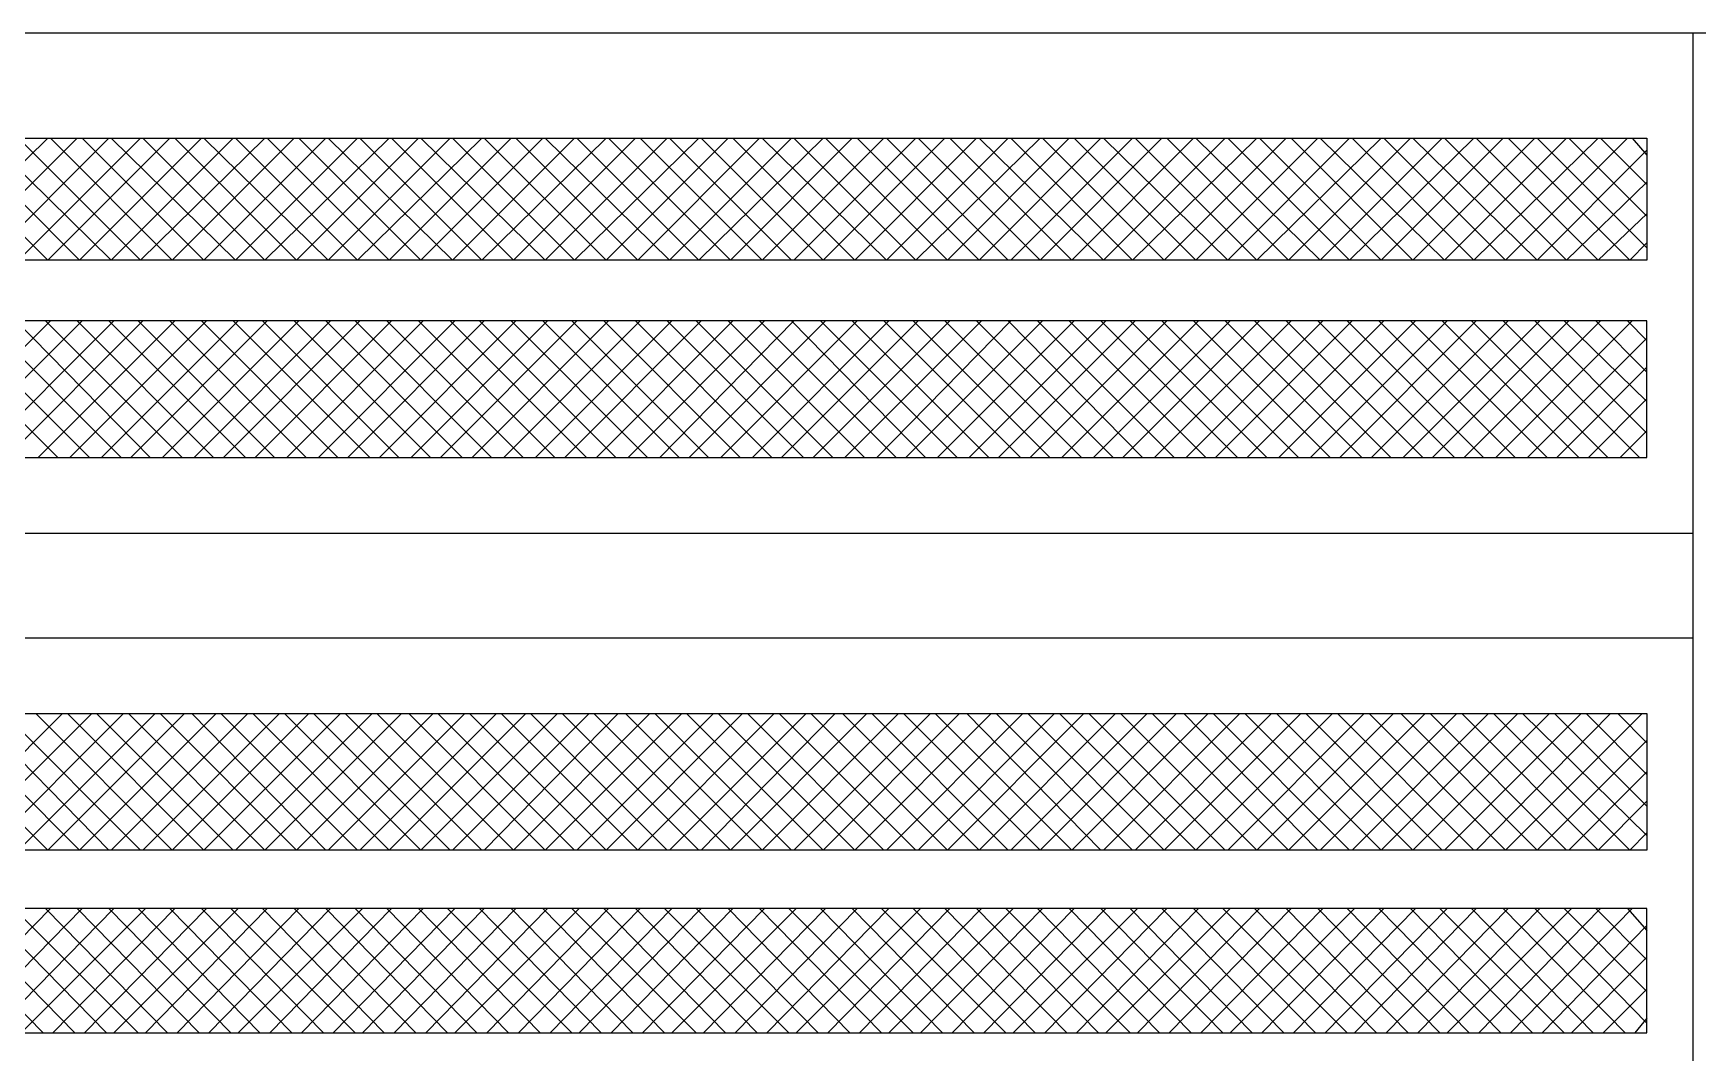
# Model space of a CAD drawing. Header units: millimetres. Extents: x -283029 to -254660, y -24907 to 10674.
# Drawn here: x -279316.98 to -279285.39, y -18388.03 to -18368.68 of the extents above; entities that cross this region are included whole.
import ezdxf

# ---------------------------------------------------------------- set-up
doc = ezdxf.new("R2010")
doc.units = ezdxf.units.MM
doc.header["$LTSCALE"] = 100
doc.layers.add('PDF2_0', color=2, linetype='Continuous')

msp = doc.modelspace()

# ---------------------------------------------------------------- linework, layer by layer
at = {"layer": 'PDF2_0', "color": 7, "lineweight": 25}
for points in [[(-279325.082, -18379.142), (-279323.786, -18379.142), (-279323.786, -18389.646), (-279282.186, -18389.646), (-279282.186, -18368.684), (-279323.786, -18368.684), (-279323.786, -18379.142)], [(-279285.472, -18389.646), (-279285.472, -18380.16), (-279285.472, -18368.684)], [(-279315.55, -18370.674), (-279317.863, -18372.988), (-279319.575, -18371.322)], [(-279316.151, -18370.674), (-279318.465, -18372.988), (-279319.575, -18371.877)], [(-279316.706, -18370.674), (-279319.066, -18372.988), (-279319.575, -18372.479)], [(-279314.393, -18370.674), (-279316.706, -18372.988), (-279319.02, -18370.674)], [(-279313.791, -18370.674), (-279316.105, -18372.988), (-279318.419, -18370.674)], [(-279313.19, -18370.674), (-279315.503, -18372.988), (-279317.863, -18370.674)], [(-279312.588, -18370.674), (-279314.948, -18372.988), (-279317.262, -18370.674)], [(-279314.948, -18370.674), (-279317.262, -18372.988)], [(-279312.033, -18370.674), (-279314.347, -18372.988), (-279316.66, -18370.674)], [(-279311.431, -18370.674), (-279313.745, -18372.988), (-279316.059, -18370.674)], [(-279310.83, -18370.674), (-279313.143, -18372.988), (-279315.503, -18370.674)], [(-279310.228, -18370.674), (-279312.588, -18372.988), (-279314.902, -18370.674)], [(-279309.673, -18370.674), (-279311.987, -18372.988), (-279314.3, -18370.674)], [(-279309.071, -18370.674), (-279311.385, -18372.988), (-279313.745, -18370.674)], [(-279308.47, -18370.674), (-279310.83, -18372.988), (-279313.143, -18370.674)], [(-279307.914, -18370.674), (-279310.228, -18372.988), (-279312.542, -18370.674)], [(-279307.313, -18370.674), (-279309.627, -18372.988), (-279311.94, -18370.674)], [(-279306.711, -18370.674), (-279309.025, -18372.988), (-279311.385, -18370.674)], [(-279306.11, -18370.674), (-279308.47, -18372.988), (-279310.783, -18370.674)], [(-279305.555, -18370.674), (-279307.868, -18372.988), (-279310.182, -18370.674)], [(-279304.953, -18370.674), (-279307.267, -18372.988), (-279309.627, -18370.674)], [(-279304.351, -18370.674), (-279306.711, -18372.988), (-279309.025, -18370.674)], [(-279303.796, -18370.674), (-279306.11, -18372.988), (-279308.423, -18370.674)], [(-279303.195, -18370.674), (-279305.508, -18372.988), (-279307.822, -18370.674)], [(-279302.593, -18370.674), (-279304.907, -18372.988), (-279307.267, -18370.674)], [(-279301.991, -18370.674), (-279304.351, -18372.988), (-279306.665, -18370.674)], [(-279301.436, -18370.674), (-279303.75, -18372.988), (-279306.064, -18370.674)], [(-279300.835, -18370.674), (-279303.148, -18372.988), (-279305.462, -18370.674)], [(-279304.907, -18370.674), (-279302.593, -18372.988)], [(-279299.678, -18370.674), (-279301.991, -18372.988), (-279304.305, -18370.674)], [(-279299.076, -18370.674), (-279301.39, -18372.988), (-279303.704, -18370.674)], [(-279298.475, -18370.674), (-279300.788, -18372.988), (-279303.148, -18370.674)], [(-279297.873, -18370.674), (-279300.233, -18372.988), (-279302.547, -18370.674)], [(-279300.233, -18370.674), (-279302.547, -18372.988)], [(-279297.318, -18370.674), (-279299.631, -18372.988), (-279301.945, -18370.674)], [(-279296.716, -18370.674), (-279299.03, -18372.988), (-279301.344, -18370.674)], [(-279300.788, -18370.674), (-279298.475, -18372.988)], [(-279295.559, -18370.674), (-279297.873, -18372.988), (-279300.187, -18370.674)], [(-279294.958, -18370.674), (-279297.271, -18372.988), (-279299.585, -18370.674)], [(-279294.356, -18370.674), (-279296.67, -18372.988), (-279299.03, -18370.674)], [(-279293.755, -18370.674), (-279296.115, -18372.988), (-279298.428, -18370.674)], [(-279296.115, -18370.674), (-279298.428, -18372.988)], [(-279293.199, -18370.674), (-279295.513, -18372.988), (-279297.827, -18370.674)], [(-279292.598, -18370.674), (-279294.912, -18372.988), (-279297.225, -18370.674)], [(-279291.996, -18370.674), (-279294.31, -18372.988), (-279296.67, -18370.674)], [(-279291.395, -18370.674), (-279293.755, -18372.988), (-279296.068, -18370.674)], [(-279290.839, -18370.674), (-279293.153, -18372.988), (-279295.467, -18370.674)], [(-279290.238, -18370.674), (-279292.552, -18372.988), (-279294.912, -18370.674)], [(-279289.636, -18370.674), (-279291.996, -18372.988), (-279294.31, -18370.674)], [(-279289.081, -18370.674), (-279291.395, -18372.988), (-279293.708, -18370.674)], [(-279288.479, -18370.674), (-279290.793, -18372.988), (-279293.107, -18370.674)], [(-279287.878, -18370.674), (-279290.192, -18372.988), (-279292.552, -18370.674)], [(-279287.276, -18370.674), (-279289.636, -18372.988), (-279291.95, -18370.674)], [(-279286.721, -18370.674), (-279289.035, -18372.988), (-279291.348, -18370.674)], [(-279286.351, -18370.905), (-279288.433, -18372.988), (-279290.793, -18370.674)], [(-279286.351, -18371.507), (-279287.878, -18372.988), (-279290.192, -18370.674)], [(-279286.351, -18372.108), (-279287.276, -18372.988), (-279289.59, -18370.674)], [(-279286.351, -18372.664), (-279286.675, -18372.988), (-279288.988, -18370.674)], [(-279288.433, -18370.674), (-279286.351, -18372.756)], [(-279287.832, -18370.674), (-279286.351, -18372.155)], [(-279287.23, -18370.674), (-279286.351, -18371.553)], [(-279286.629, -18370.674), (-279286.351, -18370.998)], [(-279316.66, -18374.144), (-279319.252, -18376.736)], [(-279319.113, -18374.144), (-279316.521, -18376.736)], [(-279316.059, -18374.144), (-279318.65, -18376.736)], [(-279318.511, -18374.144), (-279315.92, -18376.736)], [(-279315.457, -18374.144), (-279318.048, -18376.736)], [(-279317.91, -18374.144), (-279315.318, -18376.736)], [(-279314.902, -18374.144), (-279317.493, -18376.736)], [(-279317.308, -18374.144), (-279314.763, -18376.736)], [(-279314.3, -18374.144), (-279316.892, -18376.736)], [(-279316.753, -18374.144), (-279314.161, -18376.736)], [(-279313.699, -18374.144), (-279316.29, -18376.736)], [(-279316.151, -18374.144), (-279313.56, -18376.736)], [(-279313.097, -18374.144), (-279315.688, -18376.736)], [(-279315.55, -18374.144), (-279312.958, -18376.736)], [(-279312.542, -18374.144), (-279315.133, -18376.736)], [(-279314.994, -18374.144), (-279312.403, -18376.736)], [(-279311.94, -18374.144), (-279314.532, -18376.736)], [(-279314.393, -18374.144), (-279311.801, -18376.736)], [(-279311.339, -18374.144), (-279313.93, -18376.736)], [(-279313.791, -18374.144), (-279311.2, -18376.736)], [(-279310.783, -18374.144), (-279313.375, -18376.736)], [(-279313.19, -18374.144), (-279310.598, -18376.736)], [(-279310.182, -18374.144), (-279312.773, -18376.736)], [(-279312.634, -18374.144), (-279310.043, -18376.736)], [(-279309.58, -18374.144), (-279312.172, -18376.736)], [(-279312.033, -18374.144), (-279309.441, -18376.736)], [(-279308.979, -18374.144), (-279311.57, -18376.736)], [(-279311.431, -18374.144), (-279308.84, -18376.736)], [(-279308.423, -18374.144), (-279311.015, -18376.736)], [(-279310.876, -18374.144), (-279308.285, -18376.736)], [(-279307.822, -18374.144), (-279310.413, -18376.736)], [(-279310.274, -18374.144), (-279307.683, -18376.736)], [(-279307.22, -18374.144), (-279309.812, -18376.736)], [(-279309.673, -18374.144), (-279307.082, -18376.736)], [(-279306.665, -18374.144), (-279309.256, -18376.736)], [(-279309.071, -18374.144), (-279306.48, -18376.736)], [(-279306.064, -18374.144), (-279308.655, -18376.736)], [(-279308.516, -18374.144), (-279305.925, -18376.736)], [(-279305.462, -18374.144), (-279308.053, -18376.736)], [(-279307.914, -18374.144), (-279305.323, -18376.736)], [(-279304.86, -18374.144), (-279307.452, -18376.736)], [(-279307.313, -18374.144), (-279304.722, -18376.736)], [(-279304.305, -18374.144), (-279306.896, -18376.736)], [(-279306.758, -18374.144), (-279304.166, -18376.736)], [(-279303.704, -18374.144), (-279306.295, -18376.736)], [(-279306.156, -18374.144), (-279303.565, -18376.736)], [(-279303.102, -18374.144), (-279305.693, -18376.736)], [(-279305.555, -18374.144), (-279302.963, -18376.736)], [(-279302.547, -18374.144), (-279305.092, -18376.736)], [(-279304.953, -18374.144), (-279302.362, -18376.736)], [(-279301.945, -18374.144), (-279304.536, -18376.736)], [(-279304.398, -18374.144), (-279301.806, -18376.736)], [(-279301.344, -18374.144), (-279303.935, -18376.736)], [(-279303.796, -18374.144), (-279301.205, -18376.736)], [(-279300.742, -18374.144), (-279303.333, -18376.736)], [(-279303.195, -18374.144), (-279300.603, -18376.736)], [(-279300.187, -18374.144), (-279302.778, -18376.736)], [(-279302.593, -18374.144), (-279300.048, -18376.736)], [(-279299.585, -18374.144), (-279302.177, -18376.736)], [(-279302.038, -18374.144), (-279299.446, -18376.736)], [(-279298.984, -18374.144), (-279301.575, -18376.736)], [(-279301.436, -18374.144), (-279298.845, -18376.736)], [(-279298.428, -18374.144), (-279300.973, -18376.736)], [(-279300.835, -18374.144), (-279298.243, -18376.736)], [(-279297.827, -18374.144), (-279300.418, -18376.736)], [(-279300.279, -18374.144), (-279297.688, -18376.736)], [(-279297.225, -18374.144), (-279299.817, -18376.736)], [(-279299.678, -18374.144), (-279297.086, -18376.736)], [(-279296.624, -18374.144), (-279299.215, -18376.736)], [(-279299.076, -18374.144), (-279296.485, -18376.736)], [(-279296.068, -18374.144), (-279298.66, -18376.736)], [(-279298.475, -18374.144), (-279295.93, -18376.736)], [(-279295.467, -18374.144), (-279298.058, -18376.736)], [(-279297.919, -18374.144), (-279295.328, -18376.736)], [(-279294.865, -18374.144), (-279297.457, -18376.736)], [(-279297.318, -18374.144), (-279294.726, -18376.736)], [(-279294.264, -18374.144), (-279296.855, -18376.736)], [(-279296.716, -18374.144), (-279294.125, -18376.736)], [(-279293.708, -18374.144), (-279296.3, -18376.736)], [(-279296.161, -18374.144), (-279293.57, -18376.736)], [(-279293.107, -18374.144), (-279295.698, -18376.736)], [(-279295.559, -18374.144), (-279292.968, -18376.736)], [(-279292.505, -18374.144), (-279295.097, -18376.736)], [(-279294.958, -18374.144), (-279292.366, -18376.736)], [(-279291.95, -18374.144), (-279294.541, -18376.736)], [(-279294.356, -18374.144), (-279291.765, -18376.736)], [(-279291.348, -18374.144), (-279293.94, -18376.736)], [(-279293.801, -18374.144), (-279291.21, -18376.736)], [(-279290.747, -18374.144), (-279293.338, -18376.736)], [(-279293.199, -18374.144), (-279290.608, -18376.736)], [(-279290.145, -18374.144), (-279292.737, -18376.736)], [(-279292.598, -18374.144), (-279290.007, -18376.736)], [(-279289.59, -18374.144), (-279292.181, -18376.736)], [(-279292.043, -18374.144), (-279289.451, -18376.736)], [(-279288.988, -18374.144), (-279291.58, -18376.736)], [(-279291.441, -18374.144), (-279288.85, -18376.736)], [(-279288.387, -18374.144), (-279290.978, -18376.736)], [(-279290.839, -18374.144), (-279288.248, -18376.736)], [(-279287.832, -18374.144), (-279290.423, -18376.736)], [(-279290.238, -18374.144), (-279287.647, -18376.736)], [(-279287.23, -18374.144), (-279289.821, -18376.736)], [(-279289.683, -18374.144), (-279287.091, -18376.736)], [(-279286.629, -18374.144), (-279289.22, -18376.736)], [(-279289.081, -18374.144), (-279286.49, -18376.736)], [(-279288.479, -18374.144), (-279286.351, -18376.273)], [(-279287.924, -18374.144), (-279286.351, -18375.672)], [(-279287.323, -18374.144), (-279286.351, -18375.116)], [(-279286.721, -18374.144), (-279286.351, -18374.515)], [(-279286.351, -18374.468), (-279288.618, -18376.736)], [(-279286.351, -18375.024), (-279288.063, -18376.736)], [(-279286.351, -18375.625), (-279287.461, -18376.736)], [(-279286.351, -18376.227), (-279286.86, -18376.736)], [(-279323.786, -18378.17), (-279285.472, -18378.17)], [(-279323.786, -18380.16), (-279285.472, -18380.16)], [(-279315.272, -18381.595), (-279317.863, -18384.186), (-279319.575, -18382.474)], [(-279315.874, -18381.595), (-279318.465, -18384.186), (-279319.575, -18383.075)], [(-279314.115, -18381.595), (-279316.706, -18384.186), (-279319.298, -18381.595)], [(-279316.429, -18381.595), (-279319.02, -18384.186)], [(-279313.514, -18381.595), (-279316.105, -18384.186), (-279318.696, -18381.595)], [(-279318.095, -18381.595), (-279315.55, -18384.186)], [(-279317.539, -18381.595), (-279314.948, -18384.186)], [(-279314.67, -18381.595), (-279317.262, -18384.186)], [(-279311.755, -18381.595), (-279314.347, -18384.186), (-279316.938, -18381.595)], [(-279311.154, -18381.595), (-279313.745, -18384.186), (-279316.336, -18381.595)], [(-279315.781, -18381.595), (-279313.19, -18384.186)], [(-279312.912, -18381.595), (-279315.503, -18384.186)], [(-279309.997, -18381.595), (-279312.588, -18384.186), (-279315.179, -18381.595)], [(-279312.31, -18381.595), (-279314.902, -18384.186)], [(-279309.395, -18381.595), (-279311.987, -18384.186), (-279314.578, -18381.595)], [(-279313.976, -18381.595), (-279311.431, -18384.186)], [(-279313.421, -18381.595), (-279310.83, -18384.186)], [(-279310.552, -18381.595), (-279313.143, -18384.186)], [(-279307.637, -18381.595), (-279310.228, -18384.186), (-279312.819, -18381.595)], [(-279307.035, -18381.595), (-279309.627, -18384.186), (-279312.218, -18381.595)], [(-279311.663, -18381.595), (-279309.071, -18384.186)], [(-279308.794, -18381.595), (-279311.385, -18384.186)], [(-279311.061, -18381.595), (-279308.47, -18384.186)], [(-279308.192, -18381.595), (-279310.783, -18384.186)], [(-279305.277, -18381.595), (-279307.868, -18384.186), (-279310.46, -18381.595)], [(-279304.675, -18381.595), (-279307.267, -18384.186), (-279309.858, -18381.595)], [(-279309.303, -18381.595), (-279306.711, -18384.186)], [(-279306.434, -18381.595), (-279309.025, -18384.186)], [(-279303.518, -18381.595), (-279306.11, -18384.186), (-279308.701, -18381.595)], [(-279305.878, -18381.595), (-279308.423, -18384.186)], [(-279302.917, -18381.595), (-279305.508, -18384.186), (-279308.1, -18381.595)], [(-279307.544, -18381.595), (-279304.953, -18384.186)], [(-279306.943, -18381.595), (-279304.351, -18384.186)], [(-279304.074, -18381.595), (-279306.665, -18384.186)], [(-279301.158, -18381.595), (-279303.75, -18384.186), (-279306.341, -18381.595)], [(-279300.557, -18381.595), (-279303.148, -18384.186), (-279305.74, -18381.595)], [(-279305.184, -18381.595), (-279302.593, -18384.186)], [(-279302.315, -18381.595), (-279304.907, -18384.186)], [(-279299.4, -18381.595), (-279301.991, -18384.186), (-279304.583, -18381.595)], [(-279301.76, -18381.595), (-279304.305, -18384.186)], [(-279298.799, -18381.595), (-279301.39, -18384.186), (-279303.981, -18381.595)], [(-279303.426, -18381.595), (-279300.835, -18384.186)], [(-279302.824, -18381.595), (-279300.233, -18384.186)], [(-279299.955, -18381.595), (-279302.547, -18384.186)], [(-279297.04, -18381.595), (-279299.631, -18384.186), (-279302.223, -18381.595)], [(-279296.439, -18381.595), (-279299.03, -18384.186), (-279301.621, -18381.595)], [(-279301.066, -18381.595), (-279298.475, -18384.186)], [(-279298.197, -18381.595), (-279300.788, -18384.186)], [(-279295.282, -18381.595), (-279297.873, -18384.186), (-279300.464, -18381.595)], [(-279297.595, -18381.595), (-279300.187, -18384.186)], [(-279294.68, -18381.595), (-279297.271, -18384.186), (-279299.863, -18381.595)], [(-279299.261, -18381.595), (-279296.716, -18384.186)], [(-279298.706, -18381.595), (-279296.115, -18384.186)], [(-279295.837, -18381.595), (-279298.428, -18384.186)], [(-279292.922, -18381.595), (-279295.513, -18384.186), (-279298.104, -18381.595)], [(-279292.32, -18381.595), (-279294.912, -18384.186), (-279297.503, -18381.595)], [(-279296.948, -18381.595), (-279294.356, -18384.186)], [(-279294.079, -18381.595), (-279296.67, -18384.186)], [(-279291.163, -18381.595), (-279293.755, -18384.186), (-279296.346, -18381.595)], [(-279293.477, -18381.595), (-279296.068, -18384.186)], [(-279290.562, -18381.595), (-279293.153, -18384.186), (-279295.744, -18381.595)], [(-279295.143, -18381.595), (-279292.598, -18384.186)], [(-279294.588, -18381.595), (-279291.996, -18384.186)], [(-279291.719, -18381.595), (-279294.31, -18384.186)], [(-279288.803, -18381.595), (-279291.395, -18384.186), (-279293.986, -18381.595)], [(-279288.202, -18381.595), (-279290.793, -18384.186), (-279293.384, -18381.595)], [(-279292.829, -18381.595), (-279290.238, -18384.186)], [(-279289.96, -18381.595), (-279292.552, -18384.186)], [(-279292.228, -18381.595), (-279289.636, -18384.186)], [(-279289.359, -18381.595), (-279291.95, -18384.186)], [(-279286.443, -18381.595), (-279289.035, -18384.186), (-279291.626, -18381.595)], [(-279286.351, -18382.104), (-279288.433, -18384.186), (-279291.025, -18381.595)], [(-279290.469, -18381.595), (-279287.878, -18384.186)], [(-279287.6, -18381.595), (-279290.192, -18384.186)], [(-279286.351, -18383.26), (-279287.276, -18384.186), (-279289.868, -18381.595)], [(-279287.045, -18381.595), (-279289.59, -18384.186)], [(-279286.351, -18383.862), (-279286.675, -18384.186), (-279289.266, -18381.595)], [(-279288.711, -18381.595), (-279286.351, -18383.908)], [(-279288.109, -18381.595), (-279286.351, -18383.353)], [(-279287.508, -18381.595), (-279286.351, -18382.751)], [(-279286.906, -18381.595), (-279286.351, -18382.15)], [(-279286.351, -18382.705), (-279287.832, -18384.186)], [(-279319.113, -18385.296), (-279316.799, -18387.656)], [(-279316.66, -18385.296), (-279318.974, -18387.656)], [(-279318.511, -18385.296), (-279316.197, -18387.656)], [(-279316.059, -18385.296), (-279318.372, -18387.656)], [(-279317.91, -18385.296), (-279315.596, -18387.656)], [(-279315.457, -18385.296), (-279317.771, -18387.656)], [(-279317.354, -18385.296), (-279314.994, -18387.656)], [(-279314.856, -18385.296), (-279317.215, -18387.656)], [(-279316.753, -18385.296), (-279314.439, -18387.656)], [(-279314.3, -18385.296), (-279316.614, -18387.656)], [(-279316.151, -18385.296), (-279313.838, -18387.656)], [(-279313.699, -18385.296), (-279316.012, -18387.656)], [(-279315.55, -18385.296), (-279313.236, -18387.656)], [(-279313.097, -18385.296), (-279315.457, -18387.656)], [(-279314.994, -18385.296), (-279312.681, -18387.656)], [(-279312.542, -18385.296), (-279314.856, -18387.656)], [(-279314.393, -18385.296), (-279312.079, -18387.656)], [(-279311.94, -18385.296), (-279314.254, -18387.656)], [(-279313.791, -18385.296), (-279311.478, -18387.656)], [(-279311.339, -18385.296), (-279313.652, -18387.656)], [(-279313.236, -18385.296), (-279310.876, -18387.656)], [(-279310.737, -18385.296), (-279313.097, -18387.656)], [(-279312.634, -18385.296), (-279310.321, -18387.656)], [(-279310.182, -18385.296), (-279312.496, -18387.656)], [(-279312.033, -18385.296), (-279309.719, -18387.656)], [(-279309.58, -18385.296), (-279311.894, -18387.656)], [(-279311.431, -18385.296), (-279309.118, -18387.656)], [(-279308.979, -18385.296), (-279311.292, -18387.656)], [(-279310.876, -18385.296), (-279308.562, -18387.656)], [(-279308.423, -18385.296), (-279310.737, -18387.656)], [(-279310.274, -18385.296), (-279307.961, -18387.656)], [(-279307.822, -18385.296), (-279310.136, -18387.656)], [(-279309.673, -18385.296), (-279307.359, -18387.656)], [(-279307.22, -18385.296), (-279309.534, -18387.656)], [(-279309.118, -18385.296), (-279306.758, -18387.656)], [(-279306.619, -18385.296), (-279308.979, -18387.656)], [(-279308.516, -18385.296), (-279306.202, -18387.656)], [(-279306.064, -18385.296), (-279308.377, -18387.656)], [(-279307.914, -18385.296), (-279305.601, -18387.656)], [(-279305.462, -18385.296), (-279307.776, -18387.656)], [(-279307.313, -18385.296), (-279304.999, -18387.656)], [(-279304.86, -18385.296), (-279307.174, -18387.656)], [(-279306.758, -18385.296), (-279304.398, -18387.656)], [(-279304.305, -18385.296), (-279306.619, -18387.656)], [(-279306.156, -18385.296), (-279303.842, -18387.656)], [(-279303.704, -18385.296), (-279306.017, -18387.656)], [(-279305.555, -18385.296), (-279303.241, -18387.656)], [(-279303.102, -18385.296), (-279305.416, -18387.656)], [(-279304.999, -18385.296), (-279302.639, -18387.656)], [(-279302.5, -18385.296), (-279304.86, -18387.656)], [(-279304.398, -18385.296), (-279302.084, -18387.656)], [(-279301.945, -18385.296), (-279304.259, -18387.656)], [(-279303.796, -18385.296), (-279301.482, -18387.656)], [(-279301.344, -18385.296), (-279303.657, -18387.656)], [(-279303.195, -18385.296), (-279300.881, -18387.656)], [(-279300.742, -18385.296), (-279303.056, -18387.656)], [(-279302.639, -18385.296), (-279300.279, -18387.656)], [(-279300.14, -18385.296), (-279302.5, -18387.656)], [(-279302.038, -18385.296), (-279299.724, -18387.656)], [(-279299.585, -18385.296), (-279301.899, -18387.656)], [(-279301.436, -18385.296), (-279299.122, -18387.656)], [(-279298.984, -18385.296), (-279301.297, -18387.656)], [(-279300.881, -18385.296), (-279298.521, -18387.656)], [(-279298.382, -18385.296), (-279300.742, -18387.656)], [(-279300.279, -18385.296), (-279297.966, -18387.656)], [(-279297.827, -18385.296), (-279300.14, -18387.656)], [(-279299.678, -18385.296), (-279297.364, -18387.656)], [(-279297.225, -18385.296), (-279299.539, -18387.656)], [(-279299.076, -18385.296), (-279296.762, -18387.656)], [(-279296.624, -18385.296), (-279298.937, -18387.656)], [(-279298.521, -18385.296), (-279296.161, -18387.656)], [(-279296.022, -18385.296), (-279298.382, -18387.656)], [(-279297.919, -18385.296), (-279295.606, -18387.656)], [(-279295.467, -18385.296), (-279297.781, -18387.656)], [(-279297.318, -18385.296), (-279295.004, -18387.656)], [(-279294.865, -18385.296), (-279297.179, -18387.656)], [(-279296.716, -18385.296), (-279294.403, -18387.656)], [(-279294.264, -18385.296), (-279296.624, -18387.656)], [(-279296.161, -18385.296), (-279293.847, -18387.656)], [(-279293.708, -18385.296), (-279296.022, -18387.656)], [(-279295.559, -18385.296), (-279293.246, -18387.656)], [(-279293.107, -18385.296), (-279295.421, -18387.656)], [(-279294.958, -18385.296), (-279292.644, -18387.656)], [(-279292.505, -18385.296), (-279294.819, -18387.656)], [(-279294.403, -18385.296), (-279292.043, -18387.656)], [(-279291.904, -18385.296), (-279294.264, -18387.656)], [(-279293.801, -18385.296), (-279291.487, -18387.656)], [(-279291.348, -18385.296), (-279293.662, -18387.656)], [(-279293.199, -18385.296), (-279290.886, -18387.656)], [(-279290.747, -18385.296), (-279293.061, -18387.656)], [(-279292.598, -18385.296), (-279290.284, -18387.656)], [(-279290.145, -18385.296), (-279292.459, -18387.656)], [(-279292.043, -18385.296), (-279289.729, -18387.656)], [(-279289.59, -18385.296), (-279291.904, -18387.656)], [(-279291.441, -18385.296), (-279289.127, -18387.656)], [(-279288.988, -18385.296), (-279291.302, -18387.656)], [(-279290.839, -18385.296), (-279288.526, -18387.656)], [(-279288.387, -18385.296), (-279290.701, -18387.656)], [(-279290.284, -18385.296), (-279287.924, -18387.656)], [(-279287.785, -18385.296), (-279290.145, -18387.656)], [(-279289.683, -18385.296), (-279287.369, -18387.656)], [(-279287.23, -18385.296), (-279289.544, -18387.656)], [(-279289.081, -18385.296), (-279286.767, -18387.656)], [(-279286.629, -18385.296), (-279288.942, -18387.656)], [(-279288.479, -18385.296), (-279286.351, -18387.471)], [(-279287.924, -18385.296), (-279286.351, -18386.87)], [(-279287.323, -18385.296), (-279286.351, -18386.268)], [(-279286.721, -18385.296), (-279286.351, -18385.713)], [(-279286.351, -18385.62), (-279288.341, -18387.656)], [(-279286.351, -18386.222), (-279287.785, -18387.656)], [(-279286.351, -18386.824), (-279287.184, -18387.656)], [(-279286.351, -18387.379), (-279286.582, -18387.656)]]:
    msp.add_lwpolyline(points, dxfattribs=at)
for points in [[(-279286.351, -18372.988), (-279319.575, -18372.988), (-279319.575, -18370.674), (-279286.351, -18370.674)], [(-279319.575, -18374.144), (-279319.575, -18376.736), (-279286.351, -18376.736), (-279286.351, -18374.144)], [(-279319.575, -18384.186), (-279319.575, -18381.595), (-279286.351, -18381.595), (-279286.351, -18384.186)], [(-279286.351, -18385.296), (-279319.575, -18385.296), (-279319.575, -18387.656), (-279286.351, -18387.656)]]:
    msp.add_lwpolyline(points, close=True, dxfattribs=at)

doc.saveas('drawing.dxf')
